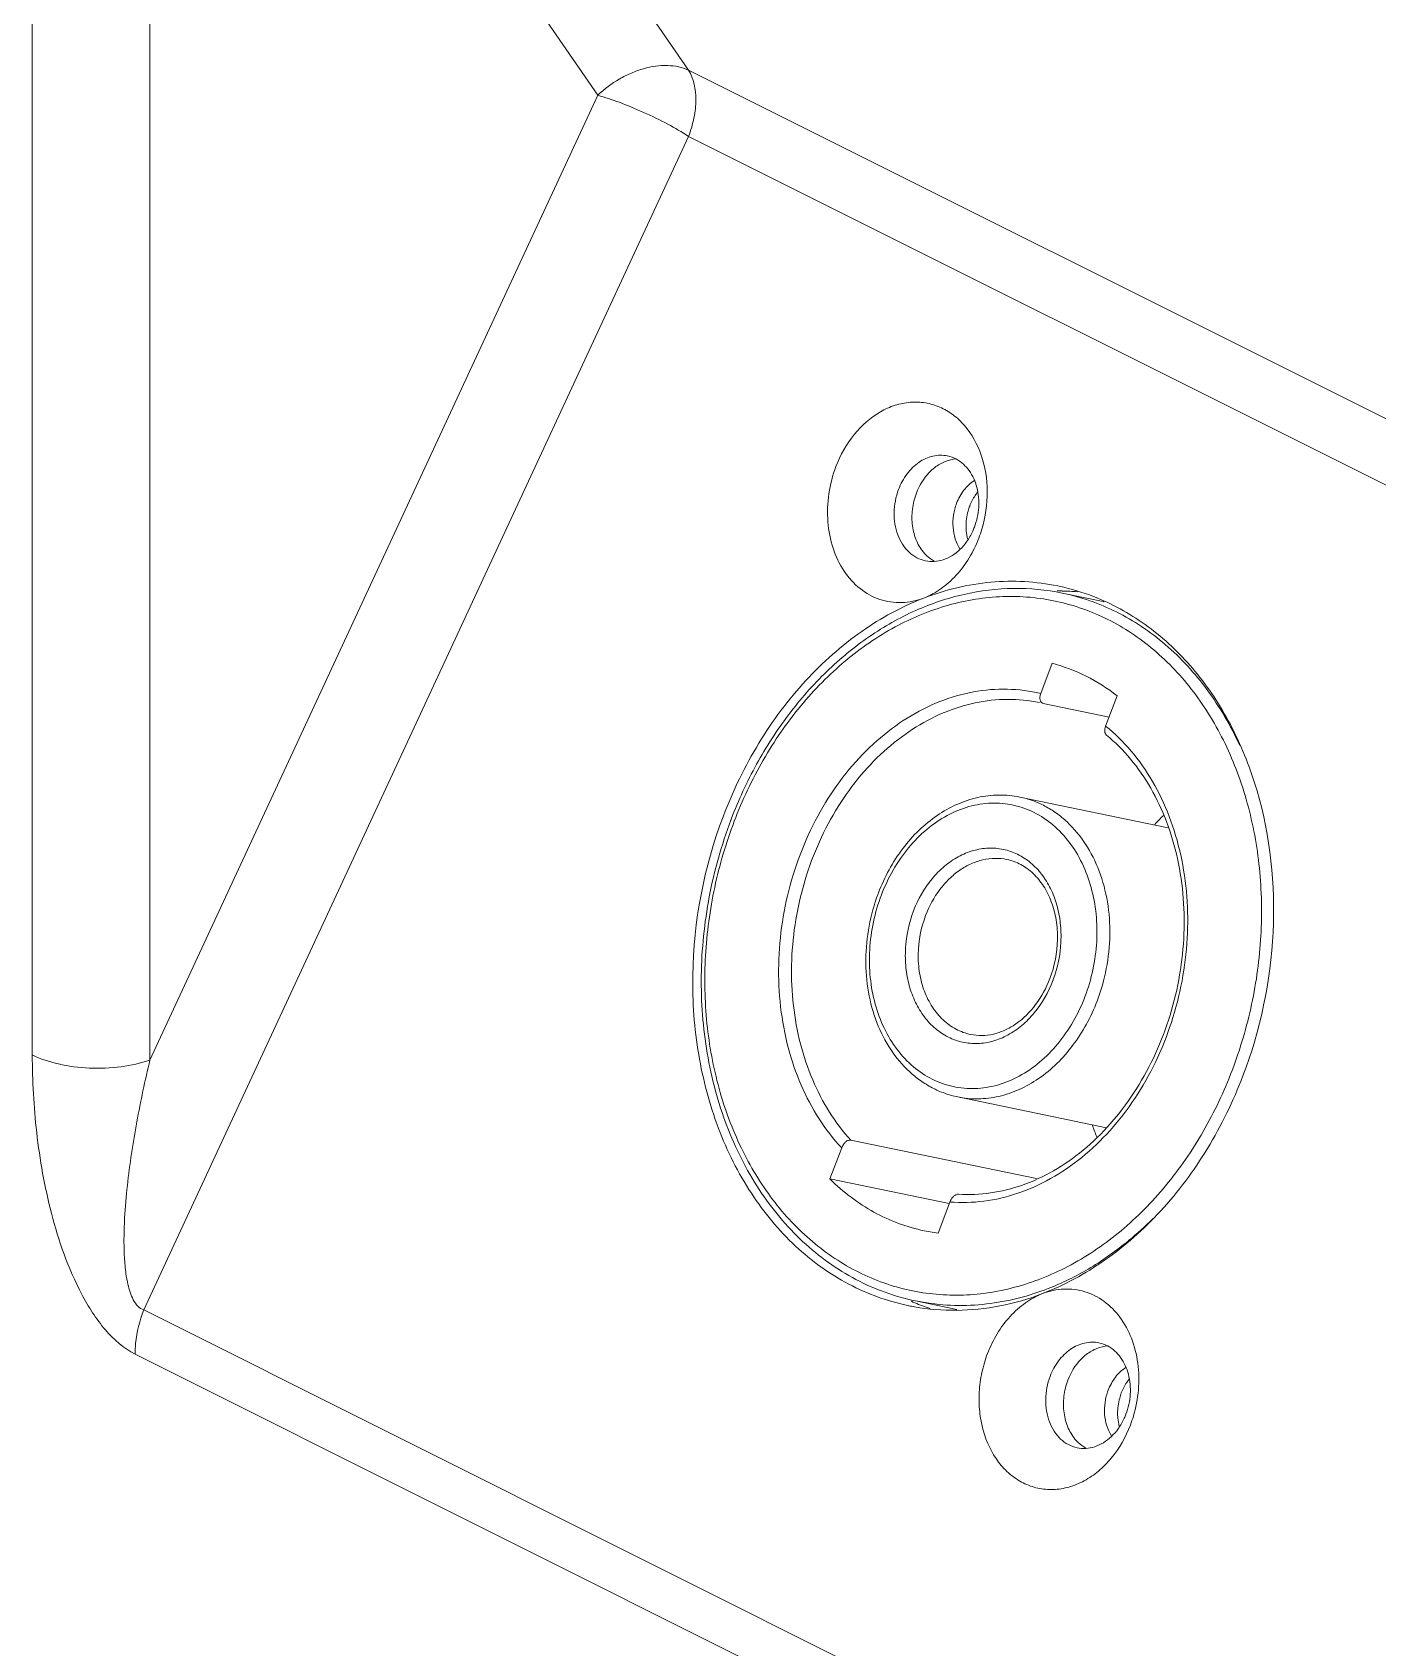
# Model space of a CAD drawing. Header units: millimetres. Extents: x 0 to 2524, y 0 to 1785.
# Drawn here: x 1301.09 to 1336.24, y 736.41 to 778.61 of the extents above; entities that cross this region are included whole.
import ezdxf

# ---------------------------------------------------------------- set-up
doc = ezdxf.new("R2010")
doc.units = ezdxf.units.MM
doc.header["$LTSCALE"] = 0.1
doc.layers.get('0').update_dxf_attribs({"lineweight": 13})

msp = doc.modelspace()

# ---------------------------------------------------------------- linework, layer by layer
for p, q in [((1304, 798.311), (1318.235, 777.623)), ((1301.088, 751.9), (1301.088, 794.104)), ((1304.162, 751.765), (1304.162, 793.969)), ((1304.162, 793.969), (1315.863, 776.964)), ((1318.235, 777.623), (1364.782, 754.35)), ((1315.863, 776.964), (1304.162, 751.765)), ((1318.235, 775.891), (1304, 745.236)), ((1318.235, 775.891), (1364.782, 752.618)), ((1327.994, 763.961), (1329.072, 763.738)), ((1327.436, 761.338), (1327.738, 762.127)), ((1329.435, 761.279), (1329.133, 760.489)), ((1329.223, 760.724), (1327.497, 761.081)), ((1326.891, 758.634), (1330.77, 757.831)), ((1319.145, 758.142), (1319.136, 758.119)), ((1325.269, 750.8), (1329.151, 749.996)), ((1321.926, 748.66), (1322.236, 749.47)), ((1322.472, 749.673), (1327.325, 748.668)), ((1325.048, 748.013), (1321.926, 748.66)), ((1325.064, 748.056), (1324.755, 747.245)), ((1324.755, 747.245), (1324.391, 747.306)), ((1363.028, 715.721), (1304, 745.236)), ((1324.165, 745.474), (1325.243, 745.25)), ((1362.801, 714.568), (1303.772, 744.083))]:
    msp.add_line(p, q)
for centre, radius, start, end in [((1324.819, 766.695), 0.869, 61.204, 78.2165), ((1326.897, 765.71), 1.412, 180.5654, 182.2798), ((1322.716, 766.582), 3.321, 339.1314, 343.3049), ((1327.91, 758.017), 6, 90.1474, 90.424), ((1326.693, 758.419), 5.851, 76.6904, 78.2946), ((1327.91, 758.035), 5.982, 89.1794, 90.1477), ((1327.911, 758.097), 5.919, 85.2971, 89.1834), ((1326.68, 758.372), 5.9, 67.6415, 76.674), ((1326.653, 758.306), 5.971, 66.0092, 67.647), ((1327.907, 758.112), 5.746, 78.07, 78.2973), ((1330.292, 753.881), 11.711, 159.1188, 159.2611), ((1335.115, 753.527), 6.433, 134.0077, 136.9537), ((1327.798, 754.377), 4.925, 159.1189, 159.4696), ((1324.759, 754.98), 3.204, 339.119, 339.6748), ((1334.882, 752.236), 6.473, 199.6486, 202.5108), ((1324.062, 753.914), 8.907, 309.5533, 315.0936), ((1324.265, 753.673), 8.591, 308.9548, 309.5358), ((1325.143, 752.182), 6.854, 289.7753, 291.2973), ((1325.171, 751.069), 5.844, 258.2948, 259.8223), ((1326.443, 750.949), 5.985, 246.4356, 247.4298), ((1325.177, 751.104), 5.878, 259.8316, 270.6131), ((1326.418, 750.888), 5.92, 247.4249, 251.5944), ((1328.779, 743.527), 0.869, 61.204, 78.2165), ((1330.857, 742.542), 1.412, 180.5654, 182.2798), ((1326.675, 743.414), 3.322, 339.1312, 343.2977)]:
    msp.add_arc(centre, radius, start, end)
for points, knots in [([(1315.863, 776.964), (1316.032, 777.128), (1316.317, 777.343), (1316.734, 777.552), (1317.152, 777.7), (1317.664, 777.776), (1318.066, 777.699), (1318.235, 777.623)], [0, 0, 0, 0, 0.272506, 0.407954, 0.539787, 0.784841, 1, 1, 1, 1]), ([(1318.235, 777.623), (1318.374, 777.398), (1318.455, 776.954), (1318.388, 776.367), (1318.296, 776.05), (1318.235, 775.891)], [0, 0, 0, 0, 0.446753, 0.714105, 1, 1, 1, 1]), ([(1318.235, 775.891), (1318.059, 776.005), (1317.673, 776.226), (1317.069, 776.523), (1316.459, 776.776), (1316.054, 776.913), (1315.863, 776.964)], [0, 0, 0, 0, 0.241359, 0.50989, 0.773299, 1, 1, 1, 1]), ([(1322.086, 767.265), (1322.201, 767.568), (1322.51, 768.122), (1323.094, 768.643), (1323.622, 768.88), (1324.024, 768.961), (1324.425, 768.945), (1324.808, 768.833), (1325.159, 768.628), (1325.574, 768.237), (1325.942, 767.556), (1326.089, 766.604), (1325.993, 765.947), (1325.898, 765.627)], [0, 0, 0, 0, 0.135961, 0.261854, 0.320788, 0.377384, 0.432565, 0.487529, 0.543521, 0.601579, 0.725494, 0.860042, 1, 1, 1, 1]), ([(1323.722, 766.67), (1323.777, 766.814), (1323.922, 767.081), (1324.233, 767.391), (1324.606, 767.565), (1324.874, 767.571), (1324.996, 767.545)], [0, 0, 0, 0, 0.27726, 0.536903, 0.775703, 1, 1, 1, 1]), ([(1324.382, 763.832), (1324.197, 763.761), (1323.807, 763.68), (1323.216, 763.764), (1322.687, 764.059), (1322.266, 764.53), (1321.981, 765.137), (1321.801, 766.068), (1321.913, 766.811), (1322.086, 767.265)], [0, 0, 0, 0, 0.114188, 0.224947, 0.337527, 0.456501, 0.584001, 0.719411, 1, 1, 1, 1]), ([(1324.668, 767.241), (1324.615, 767.201), (1324.41, 767.015), (1324.263, 766.769), (1324.188, 766.573)], [0, 0, 0, 0, 0.239535, 1, 1, 1, 1]), ([(1325.236, 767.465), (1325.136, 767.459), (1324.932, 767.412), (1324.752, 767.306), (1324.668, 767.241)], [0, 0, 0, 0, 0.485001, 1, 1, 1, 1]), ([(1325.237, 767.456), (1325.366, 767.386), (1325.6, 767.167), (1325.798, 766.717), (1325.842, 766.197), (1325.766, 765.846), (1325.702, 765.68)], [0, 0, 0, 0, 0.222311, 0.466404, 0.729604, 1, 1, 1, 1]), ([(1325.239, 766.306), (1325.286, 766.429), (1325.41, 766.657), (1325.599, 766.838), (1325.702, 766.906)], [0, 0, 0, 0, 0.517219, 1, 1, 1, 1]), ([(1324.428, 764.804), (1324.349, 764.82), (1324.192, 764.877), (1323.911, 765.081), (1323.66, 765.487), (1323.571, 766.073), (1323.649, 766.478), (1323.722, 766.67)], [0, 0, 0, 0, 0.108542, 0.220308, 0.460094, 0.724578, 1, 1, 1, 1]), ([(1324.188, 766.573), (1324.136, 766.437), (1324.066, 766.152), (1324.067, 765.721), (1324.173, 765.321), (1324.315, 765.092), (1324.401, 764.997)], [0, 0, 0, 0, 0.26319, 0.522885, 0.770184, 1, 1, 1, 1]), ([(1325.325, 765.119), (1325.273, 765.2), (1325.189, 765.382), (1325.134, 765.683), (1325.147, 765.999), (1325.201, 766.206), (1325.239, 766.306)], [0, 0, 0, 0, 0.234308, 0.482785, 0.740372, 1, 1, 1, 1]), ([(1325.785, 766.595), (1325.764, 766.568), (1325.683, 766.456), (1325.619, 766.332), (1325.582, 766.235)], [0, 0, 0, 0, 0.245038, 1, 1, 1, 1]), ([(1325.582, 766.235), (1325.566, 766.192), (1325.509, 766.018), (1325.484, 765.834), (1325.485, 765.697)], [0, 0, 0, 0, 0.250244, 1, 1, 1, 1]), ([(1325.486, 765.654), (1325.487, 765.629), (1325.494, 765.531), (1325.511, 765.434), (1325.53, 765.363)], [0, 0, 0, 0, 0.254031, 1, 1, 1, 1]), ([(1325.702, 765.68), (1325.689, 765.646), (1325.634, 765.514), (1325.563, 765.389), (1325.501, 765.303)], [0, 0, 0, 0, 0.253353, 1, 1, 1, 1]), ([(1325.82, 765.398), (1325.684, 765.044), (1325.392, 764.548), (1324.845, 764.064), (1324.539, 763.893), (1324.382, 763.832)], [0, 0, 0, 0, 0.522438, 0.767726, 1, 1, 1, 1]), ([(1325.501, 765.303), (1325.397, 765.158), (1325.204, 764.969), (1324.894, 764.824), (1324.733, 764.792), (1324.654, 764.787)], [0, 0, 0, 0, 0.523631, 0.767193, 1, 1, 1, 1]), ([(1324.401, 764.997), (1324.419, 764.977), (1324.495, 764.9), (1324.582, 764.835), (1324.653, 764.796)], [0, 0, 0, 0, 0.255993, 1, 1, 1, 1]), ([(1327.88, 764.148), (1327.31, 764.266), (1326.109, 764.33), (1324.943, 764.048), (1324.382, 763.832)], [0, 0, 0, 0, 0.492023, 1, 1, 1, 1]), ([(1324.382, 763.832), (1323.81, 763.612), (1322.69, 763), (1321.228, 761.7), (1320.006, 760.057), (1319.396, 758.801), (1319.145, 758.142)], [0, 0, 0, 0, 0.231516, 0.476275, 0.733462, 1, 1, 1, 1]), ([(1319.35, 758.056), (1319.538, 758.548), (1319.976, 759.499), (1320.813, 760.799), (1321.804, 761.927), (1322.921, 762.849), (1324.136, 763.538), (1325.413, 763.97), (1326.716, 764.129), (1327.578, 764.047), (1327.994, 763.961)], [0, 0, 0, 0, 0.139193, 0.275214, 0.407022, 0.533978, 0.655981, 0.773523, 0.887674, 1, 1, 1, 1]), ([(1332.438, 751.495), (1332.652, 752.056), (1332.993, 753.212), (1333.233, 754.994), (1333.198, 756.768), (1332.886, 758.468), (1332.309, 760.029), (1331.486, 761.393), (1330.608, 762.331), (1329.819, 762.924), (1329.195, 763.286), (1328.539, 763.565), (1327.857, 763.759), (1327.157, 763.866), (1326.445, 763.884), (1325.729, 763.814), (1325.014, 763.657), (1324.31, 763.413), (1323.381, 762.972), (1322.278, 762.212), (1321.115, 761.029), (1320.137, 759.61), (1319.638, 758.552), (1319.427, 758)], [0, 0, 0, 0, 0.069759, 0.139555, 0.208364, 0.27526, 0.339548, 0.400867, 0.459291, 0.487621, 0.515476, 0.542994, 0.570331, 0.597656, 0.625134, 0.652925, 0.68117, 0.709988, 0.739468, 0.800546, 0.864604, 0.931311, 1, 1, 1, 1]), ([(1332.637, 759.981), (1332.402, 760.492), (1331.847, 761.45), (1330.922, 762.46), (1330.085, 763.096), (1329.422, 763.482), (1328.724, 763.777), (1328.239, 763.911), (1327.994, 763.961)], [0, 0, 0, 0, 0.266336, 0.519615, 0.642265, 0.76277, 0.881772, 1, 1, 1, 1]), ([(1332.721, 751.354), (1333.176, 752.547), (1333.704, 755.053), (1333.376, 758.199), (1332.503, 760.433), (1331.594, 761.858), (1330.451, 763.003), (1329.549, 763.553), (1329.081, 763.761)], [0, 0, 0, 0, 0.271279, 0.534457, 0.659244, 0.778081, 0.89124, 1, 1, 1, 1]), ([(1327.738, 762.127), (1328.041, 762.045), (1328.64, 761.817), (1329.181, 761.475), (1329.435, 761.279)], [0, 0, 0, 0, 0.495112, 1, 1, 1, 1]), ([(1322.236, 749.47), (1322.017, 749.704), (1321.616, 750.225), (1321.148, 751.113), (1320.811, 752.1), (1320.548, 753.524), (1320.584, 755.016), (1320.904, 756.469), (1321.282, 757.519), (1321.788, 758.493), (1322.408, 759.366), (1323.125, 760.113), (1323.921, 760.713), (1324.775, 761.15), (1325.664, 761.41), (1326.562, 761.483), (1327.152, 761.406), (1327.436, 761.338)], [0, 0, 0, 0, 0.058649, 0.119784, 0.183355, 0.249069, 0.384511, 0.453191, 0.521433, 0.588532, 0.653878, 0.717011, 0.777677, 0.83588, 0.891911, 0.946348, 1, 1, 1, 1]), ([(1327.436, 761.338), (1327.426, 761.309), (1327.411, 761.253), (1327.412, 761.173), (1327.436, 761.117), (1327.469, 761.09), (1327.488, 761.083), (1327.497, 761.081)], [0, 0, 0, 0, 0.307581, 0.578116, 0.801404, 0.901437, 1, 1, 1, 1]), ([(1322.472, 749.673), (1322.266, 749.899), (1321.89, 750.399), (1321.45, 751.249), (1321.134, 752.19), (1320.887, 753.545), (1320.921, 754.964), (1321.221, 756.347), (1321.577, 757.348), (1322.052, 758.279), (1322.635, 759.115), (1323.311, 759.835), (1324.062, 760.42), (1324.869, 760.852), (1325.711, 761.12), (1326.565, 761.214), (1327.129, 761.158), (1327.402, 761.102)], [0, 0, 0, 0, 0.058695, 0.119841, 0.183379, 0.249014, 0.384229, 0.452789, 0.520938, 0.587992, 0.653351, 0.716557, 0.777347, 0.835699, 0.891867, 0.946377, 1, 1, 1, 1]), ([(1329.133, 760.489), (1329.375, 760.294), (1329.829, 759.844), (1330.387, 759.044), (1330.821, 758.127), (1331.225, 756.765), (1331.332, 755.295), (1331.152, 753.827), (1330.874, 752.739), (1330.46, 751.707), (1329.922, 750.758), (1329.275, 749.917), (1328.534, 749.207), (1327.72, 748.649), (1326.855, 748.259), (1325.961, 748.048), (1325.358, 748.032), (1325.064, 748.056)], [0, 0, 0, 0, 0.056836, 0.116007, 0.177671, 0.241711, 0.375012, 0.443391, 0.511872, 0.579723, 0.646259, 0.710906, 0.773254, 0.833115, 0.890567, 0.945981, 1, 1, 1, 1]), ([(1329.155, 760.251), (1329.142, 760.262), (1329.12, 760.293), (1329.108, 760.352), (1329.112, 760.42), (1329.125, 760.466), (1329.133, 760.489)], [0, 0, 0, 0, 0.200143, 0.434154, 0.704193, 1, 1, 1, 1]), ([(1325.287, 748.261), (1325.565, 748.242), (1326.134, 748.265), (1326.978, 748.476), (1327.797, 748.857), (1328.847, 749.591), (1329.732, 750.612), (1330.403, 751.81), (1330.799, 752.806), (1331.065, 753.853), (1331.236, 755.267), (1331.135, 756.68), (1330.751, 757.988), (1330.339, 758.868), (1329.812, 759.633), (1329.383, 760.064), (1329.155, 760.251)], [0, 0, 0, 0, 0.053223, 0.108053, 0.165177, 0.22495, 0.351961, 0.418858, 0.487127, 0.556045, 0.624847, 0.758816, 0.823019, 0.884675, 0.943623, 1, 1, 1, 1]), ([(1323.197, 756.132), (1323.354, 756.543), (1323.67, 757.126), (1324.237, 757.771), (1324.714, 758.162), (1325.233, 758.455), (1325.78, 758.639), (1326.34, 758.707), (1326.711, 758.671), (1326.891, 758.634)], [0, 0, 0, 0, 0.272594, 0.403826, 0.53059, 0.652845, 0.771096, 0.886349, 1, 1, 1, 1]), ([(1328.592, 753.418), (1328.766, 753.875), (1328.922, 754.605), (1328.902, 755.573), (1328.775, 756.268), (1328.539, 756.906), (1328.202, 757.464), (1327.777, 757.918), (1327.277, 758.252), (1326.723, 758.449), (1326.138, 758.5), (1325.547, 758.404), (1324.973, 758.166), (1324.439, 757.798), (1323.795, 757.144), (1323.443, 756.52), (1323.274, 756.077)], [0, 0, 0, 0, 0.139335, 0.208238, 0.275226, 0.339601, 0.401004, 0.459507, 0.515669, 0.570492, 0.625262, 0.681274, 0.739563, 0.800724, 0.86487, 1, 1, 1, 1]), ([(1328.908, 753.303), (1329.013, 753.579), (1329.175, 754.149), (1329.267, 755.025), (1329.206, 755.888), (1328.993, 756.696), (1328.638, 757.411), (1328.23, 757.906), (1327.852, 758.218), (1327.549, 758.405), (1327.228, 758.547), (1327.004, 758.611), (1326.891, 758.634)], [0, 0, 0, 0, 0.137733, 0.275242, 0.409988, 0.539795, 0.663269, 0.780122, 0.836459, 0.891652, 0.946036, 1, 1, 1, 1]), ([(1319.136, 758.119), (1318.637, 756.804), (1318.232, 754.689), (1318.433, 751.924), (1318.945, 749.987), (1319.798, 748.276), (1320.956, 746.872), (1322.369, 745.849), (1323.443, 745.46), (1323.986, 745.347)], [0, 0, 0, 0, 0.274674, 0.409615, 0.539602, 0.66325, 0.780276, 0.891737, 1, 1, 1, 1]), ([(1324.165, 745.474), (1323.896, 745.529), (1323.361, 745.68), (1322.596, 746.018), (1321.875, 746.464), (1321.207, 747.011), (1320.601, 747.651), (1319.876, 748.631), (1319.163, 750.054), (1318.745, 751.623), (1318.584, 752.947), (1318.542, 754.317), (1318.718, 756.042), (1319.095, 757.381), (1319.34, 758.028)], [0, 0, 0, 0, 0.054526, 0.109443, 0.165087, 0.221779, 0.279762, 0.33921, 0.462605, 0.591984, 0.658625, 0.726215, 0.862985, 1, 1, 1, 1]), ([(1319.427, 758), (1319.214, 757.44), (1318.873, 756.283), (1318.632, 754.501), (1318.668, 752.727), (1318.98, 751.028), (1319.557, 749.467), (1320.379, 748.103), (1321.257, 747.165), (1322.047, 746.572), (1322.671, 746.21), (1323.327, 745.93), (1324.008, 745.736), (1324.709, 745.63), (1325.42, 745.611), (1326.137, 745.681), (1326.851, 745.839), (1327.556, 746.083), (1328.485, 746.524), (1329.588, 747.284), (1330.751, 748.466), (1331.728, 749.885), (1332.228, 750.943), (1332.438, 751.495)], [0, 0, 0, 0, 0.069759, 0.139555, 0.208364, 0.27526, 0.339548, 0.400867, 0.459291, 0.487621, 0.515476, 0.542994, 0.570331, 0.597656, 0.625134, 0.652925, 0.68117, 0.709988, 0.739468, 0.800546, 0.864604, 0.931311, 1, 1, 1, 1]), ([(1324.113, 755.658), (1324.228, 755.96), (1324.468, 756.385), (1324.906, 756.832), (1325.27, 757.084), (1325.661, 757.248), (1326.064, 757.315), (1326.463, 757.283), (1326.842, 757.152), (1327.184, 756.927), (1327.476, 756.62), (1327.708, 756.243), (1327.872, 755.81), (1327.962, 755.338), (1327.981, 754.678), (1327.879, 754.18), (1327.763, 753.867)], [0, 0, 0, 0, 0.135208, 0.199406, 0.260635, 0.318995, 0.37507, 0.429879, 0.484705, 0.540828, 0.599257, 0.660563, 0.724838, 0.791741, 0.860593, 1, 1, 1, 1]), ([(1324.43, 755.542), (1324.522, 755.783), (1324.706, 756.124), (1325.036, 756.5), (1325.311, 756.728), (1325.609, 756.898), (1325.922, 757.004), (1326.241, 757.043), (1326.451, 757.023), (1326.553, 757.002)], [0, 0, 0, 0, 0.276361, 0.408758, 0.536025, 0.657986, 0.775125, 0.888568, 1, 1, 1, 1]), ([(1327.675, 753.893), (1327.799, 754.217), (1327.9, 754.739), (1327.854, 755.419), (1327.732, 755.893), (1327.529, 756.308), (1327.256, 756.644), (1326.927, 756.885), (1326.678, 756.976), (1326.553, 757.002)], [0, 0, 0, 0, 0.280778, 0.418318, 0.549927, 0.673698, 0.788947, 0.896699, 1, 1, 1, 1]), ([(1325.269, 750.8), (1325.153, 750.824), (1324.923, 750.889), (1324.595, 751.034), (1324.285, 751.224), (1323.9, 751.537), (1323.486, 752.032), (1323.126, 752.744), (1322.909, 753.545), (1322.842, 754.399), (1322.927, 755.267), (1323.084, 755.831), (1323.186, 756.104)], [0, 0, 0, 0, 0.055303, 0.11095, 0.167231, 0.224431, 0.34223, 0.465631, 0.594558, 0.727909, 0.863808, 1, 1, 1, 1]), ([(1323.274, 756.077), (1323.1, 755.62), (1322.944, 754.891), (1322.964, 753.922), (1323.091, 753.227), (1323.327, 752.589), (1323.663, 752.032), (1324.089, 751.577), (1324.588, 751.244), (1325.142, 751.047), (1325.727, 750.996), (1326.319, 751.092), (1326.892, 751.329), (1327.427, 751.697), (1328.07, 752.352), (1328.422, 752.975), (1328.592, 753.418)], [0, 0, 0, 0, 0.139335, 0.208238, 0.275226, 0.339601, 0.401004, 0.459507, 0.515669, 0.570492, 0.625262, 0.681274, 0.739563, 0.800724, 0.86487, 1, 1, 1, 1]), ([(1327.752, 753.838), (1327.637, 753.535), (1327.396, 753.108), (1326.955, 752.66), (1326.59, 752.408), (1326.197, 752.245), (1325.792, 752.18), (1325.392, 752.215), (1325.013, 752.35), (1324.671, 752.578), (1324.38, 752.889), (1324.149, 753.271), (1323.988, 753.707), (1323.901, 754.183), (1323.887, 754.846), (1323.994, 755.345), (1324.113, 755.658)], [0, 0, 0, 0, 0.135131, 0.199274, 0.260437, 0.318726, 0.374738, 0.429508, 0.484331, 0.540493, 0.598997, 0.6604, 0.724775, 0.791764, 0.860664, 1, 1, 1, 1]), ([(1325.607, 752.432), (1325.474, 752.46), (1325.213, 752.555), (1324.869, 752.804), (1324.587, 753.146), (1324.38, 753.563), (1324.256, 754.035), (1324.208, 754.708), (1324.308, 755.222), (1324.43, 755.542)], [0, 0, 0, 0, 0.108246, 0.219703, 0.336737, 0.460402, 0.59041, 0.725365, 1, 1, 1, 1]), ([(1325.607, 752.432), (1325.702, 752.413), (1325.902, 752.394), (1326.205, 752.432), (1326.507, 752.536), (1326.904, 752.765), (1327.343, 753.205), (1327.583, 753.651), (1327.675, 753.893)], [0, 0, 0, 0, 0.107151, 0.217196, 0.33228, 0.453817, 0.716173, 1, 1, 1, 1]), ([(1325.269, 750.8), (1325.443, 750.764), (1325.804, 750.73), (1326.349, 750.798), (1326.886, 750.98), (1327.581, 751.375), (1328.339, 752.128), (1328.751, 752.891), (1328.908, 753.303)], [0, 0, 0, 0, 0.111526, 0.225063, 0.342299, 0.464362, 0.723415, 1, 1, 1, 1]), ([(1303.772, 744.083), (1303.474, 744.232), (1303.074, 744.591), (1302.654, 745.161), (1302.273, 745.814), (1301.902, 746.681), (1301.474, 748.086), (1301.166, 749.83), (1301.088, 751.223), (1301.088, 751.9)], [0, 0, 0, 0, 0.11701, 0.18202, 0.248475, 0.381435, 0.511918, 0.762585, 1, 1, 1, 1]), ([(1301.088, 751.9), (1301.304, 751.792), (1301.795, 751.63), (1302.581, 751.53), (1303.391, 751.563), (1303.918, 751.68), (1304.162, 751.765)], [0, 0, 0, 0, 0.230222, 0.488689, 0.753143, 1, 1, 1, 1]), ([(1304, 745.236), (1303.942, 745.256), (1303.832, 745.332), (1303.72, 745.502), (1303.639, 745.699), (1303.563, 745.98), (1303.51, 746.341), (1303.484, 746.776), (1303.482, 747.209), (1303.504, 747.78), (1303.565, 748.485), (1303.676, 749.322), (1303.86, 750.418), (1304.033, 751.23), (1304.162, 751.765)], [0, 0, 0, 0, 0.027068, 0.057409, 0.089334, 0.121784, 0.186753, 0.251372, 0.315531, 0.379259, 0.505592, 0.630679, 0.754708, 1, 1, 1, 1]), ([(1327.484, 745.664), (1328.056, 745.884), (1329.176, 746.495), (1330.638, 747.796), (1331.86, 749.439), (1332.469, 750.694), (1332.721, 751.354)], [0, 0, 0, 0, 0.231516, 0.476275, 0.733462, 1, 1, 1, 1]), ([(1322.472, 749.673), (1322.45, 749.678), (1322.414, 749.672), (1322.371, 749.65), (1322.326, 749.615), (1322.276, 749.556), (1322.247, 749.5), (1322.236, 749.47)], [0, 0, 0, 0, 0.195343, 0.310007, 0.435627, 0.710859, 1, 1, 1, 1]), ([(1324.391, 747.306), (1324.164, 747.353), (1323.712, 747.483), (1323.068, 747.778), (1322.465, 748.17), (1322.099, 748.488), (1321.926, 748.66)], [0, 0, 0, 0, 0.244941, 0.491958, 0.743111, 1, 1, 1, 1]), ([(1325.064, 748.056), (1325.075, 748.084), (1325.095, 748.125), (1325.131, 748.173), (1325.181, 748.228), (1325.241, 748.264), (1325.287, 748.261)], [0, 0, 0, 0, 0.287374, 0.428212, 0.563402, 1, 1, 1, 1]), ([(1327.632, 745.796), (1327.993, 745.937), (1328.705, 746.286), (1329.354, 746.739), (1329.666, 746.992)], [0, 0, 0, 0, 0.490944, 1, 1, 1, 1]), ([(1324.165, 745.474), (1324.433, 745.418), (1324.98, 745.345), (1325.812, 745.353), (1326.647, 745.478), (1327.193, 745.636), (1327.462, 745.732)], [0, 0, 0, 0, 0.245389, 0.492703, 0.743729, 1, 1, 1, 1]), ([(1325.24, 745.226), (1325.617, 745.229), (1326.383, 745.309), (1327.122, 745.525), (1327.484, 745.664)], [0, 0, 0, 0, 0.493557, 1, 1, 1, 1]), ([(1326.046, 744.097), (1326.181, 744.452), (1326.474, 744.948), (1327.02, 745.431), (1327.326, 745.603), (1327.484, 745.664)], [0, 0, 0, 0, 0.522438, 0.767726, 1, 1, 1, 1]), ([(1327.484, 745.664), (1327.661, 745.732), (1328.034, 745.812), (1328.601, 745.744), (1329.116, 745.481), (1329.536, 745.053), (1329.836, 744.493), (1330.055, 743.617), (1329.991, 742.904), (1329.857, 742.459)], [0, 0, 0, 0, 0.11491, 0.22634, 0.339079, 0.457569, 0.584129, 0.718649, 1, 1, 1, 1]), ([(1303.772, 744.083), (1303.772, 744.176), (1303.794, 744.569), (1303.893, 744.956), (1304, 745.236)], [0, 0, 0, 0, 0.236593, 1, 1, 1, 1]), ([(1327.682, 743.501), (1327.737, 743.646), (1327.881, 743.913), (1328.193, 744.222), (1328.566, 744.397), (1328.834, 744.403), (1328.956, 744.377)], [0, 0, 0, 0, 0.27726, 0.536903, 0.775703, 1, 1, 1, 1]), ([(1329.779, 742.23), (1329.661, 741.919), (1329.414, 741.481), (1328.962, 741.022), (1328.586, 740.763), (1328.184, 740.597), (1327.768, 740.529), (1327.358, 740.565), (1326.969, 740.703), (1326.618, 740.938), (1326.211, 741.372), (1325.944, 741.949), (1325.828, 742.584), (1325.818, 743.093), (1325.887, 743.604), (1325.985, 743.936), (1326.046, 744.097)], [0, 0, 0, 0, 0.135165, 0.199306, 0.260477, 0.318776, 0.374796, 0.429576, 0.484407, 0.540577, 0.59909, 0.724323, 0.791321, 0.860219, 0.930173, 1, 1, 1, 1]), ([(1328.627, 744.073), (1328.575, 744.033), (1328.37, 743.847), (1328.222, 743.601), (1328.147, 743.405)], [0, 0, 0, 0, 0.239535, 1, 1, 1, 1]), ([(1329.195, 744.297), (1329.096, 744.291), (1328.891, 744.244), (1328.711, 744.138), (1328.627, 744.073)], [0, 0, 0, 0, 0.485001, 1, 1, 1, 1]), ([(1329.197, 744.288), (1329.326, 744.218), (1329.56, 743.999), (1329.757, 743.549), (1329.802, 743.029), (1329.726, 742.678), (1329.662, 742.511)], [0, 0, 0, 0, 0.222311, 0.466404, 0.729604, 1, 1, 1, 1]), ([(1328.388, 741.636), (1328.309, 741.652), (1328.152, 741.709), (1327.871, 741.912), (1327.62, 742.318), (1327.531, 742.905), (1327.609, 743.31), (1327.682, 743.501)], [0, 0, 0, 0, 0.108542, 0.220308, 0.460094, 0.724578, 1, 1, 1, 1]), ([(1329.199, 743.138), (1329.246, 743.261), (1329.37, 743.489), (1329.558, 743.67), (1329.662, 743.737)], [0, 0, 0, 0, 0.517219, 1, 1, 1, 1]), ([(1328.147, 743.405), (1328.095, 743.269), (1328.026, 742.984), (1328.027, 742.552), (1328.133, 742.153), (1328.275, 741.924), (1328.361, 741.829)], [0, 0, 0, 0, 0.26319, 0.522885, 0.770184, 1, 1, 1, 1]), ([(1329.285, 741.951), (1329.233, 742.031), (1329.149, 742.214), (1329.094, 742.515), (1329.107, 742.831), (1329.161, 743.038), (1329.199, 743.138)], [0, 0, 0, 0, 0.234308, 0.482785, 0.740372, 1, 1, 1, 1]), ([(1329.542, 743.067), (1329.526, 743.024), (1329.469, 742.85), (1329.444, 742.665), (1329.445, 742.528)], [0, 0, 0, 0, 0.250244, 1, 1, 1, 1]), ([(1329.745, 743.426), (1329.724, 743.4), (1329.643, 743.288), (1329.579, 743.164), (1329.542, 743.067)], [0, 0, 0, 0, 0.245038, 1, 1, 1, 1]), ([(1329.446, 742.486), (1329.447, 742.461), (1329.454, 742.363), (1329.471, 742.266), (1329.49, 742.195)], [0, 0, 0, 0, 0.254031, 1, 1, 1, 1]), ([(1329.662, 742.511), (1329.649, 742.478), (1329.594, 742.346), (1329.523, 742.221), (1329.461, 742.135)], [0, 0, 0, 0, 0.253353, 1, 1, 1, 1]), ([(1328.361, 741.829), (1328.379, 741.809), (1328.454, 741.732), (1328.542, 741.667), (1328.612, 741.628)], [0, 0, 0, 0, 0.255993, 1, 1, 1, 1]), ([(1329.461, 742.135), (1329.357, 741.99), (1329.164, 741.801), (1328.854, 741.655), (1328.693, 741.624), (1328.614, 741.619)], [0, 0, 0, 0, 0.523631, 0.767193, 1, 1, 1, 1])]:
    msp.add_open_spline(points, degree=3, knots=knots)
for points in [[(1324.654, 764.787), (1324.579, 764.783), (1324.502, 764.788), (1324.428, 764.804)], [(1328.614, 741.619), (1328.539, 741.615), (1328.462, 741.62), (1328.388, 741.636)]]:
    msp.add_open_spline(points, degree=3)

doc.saveas('drawing.dxf')
